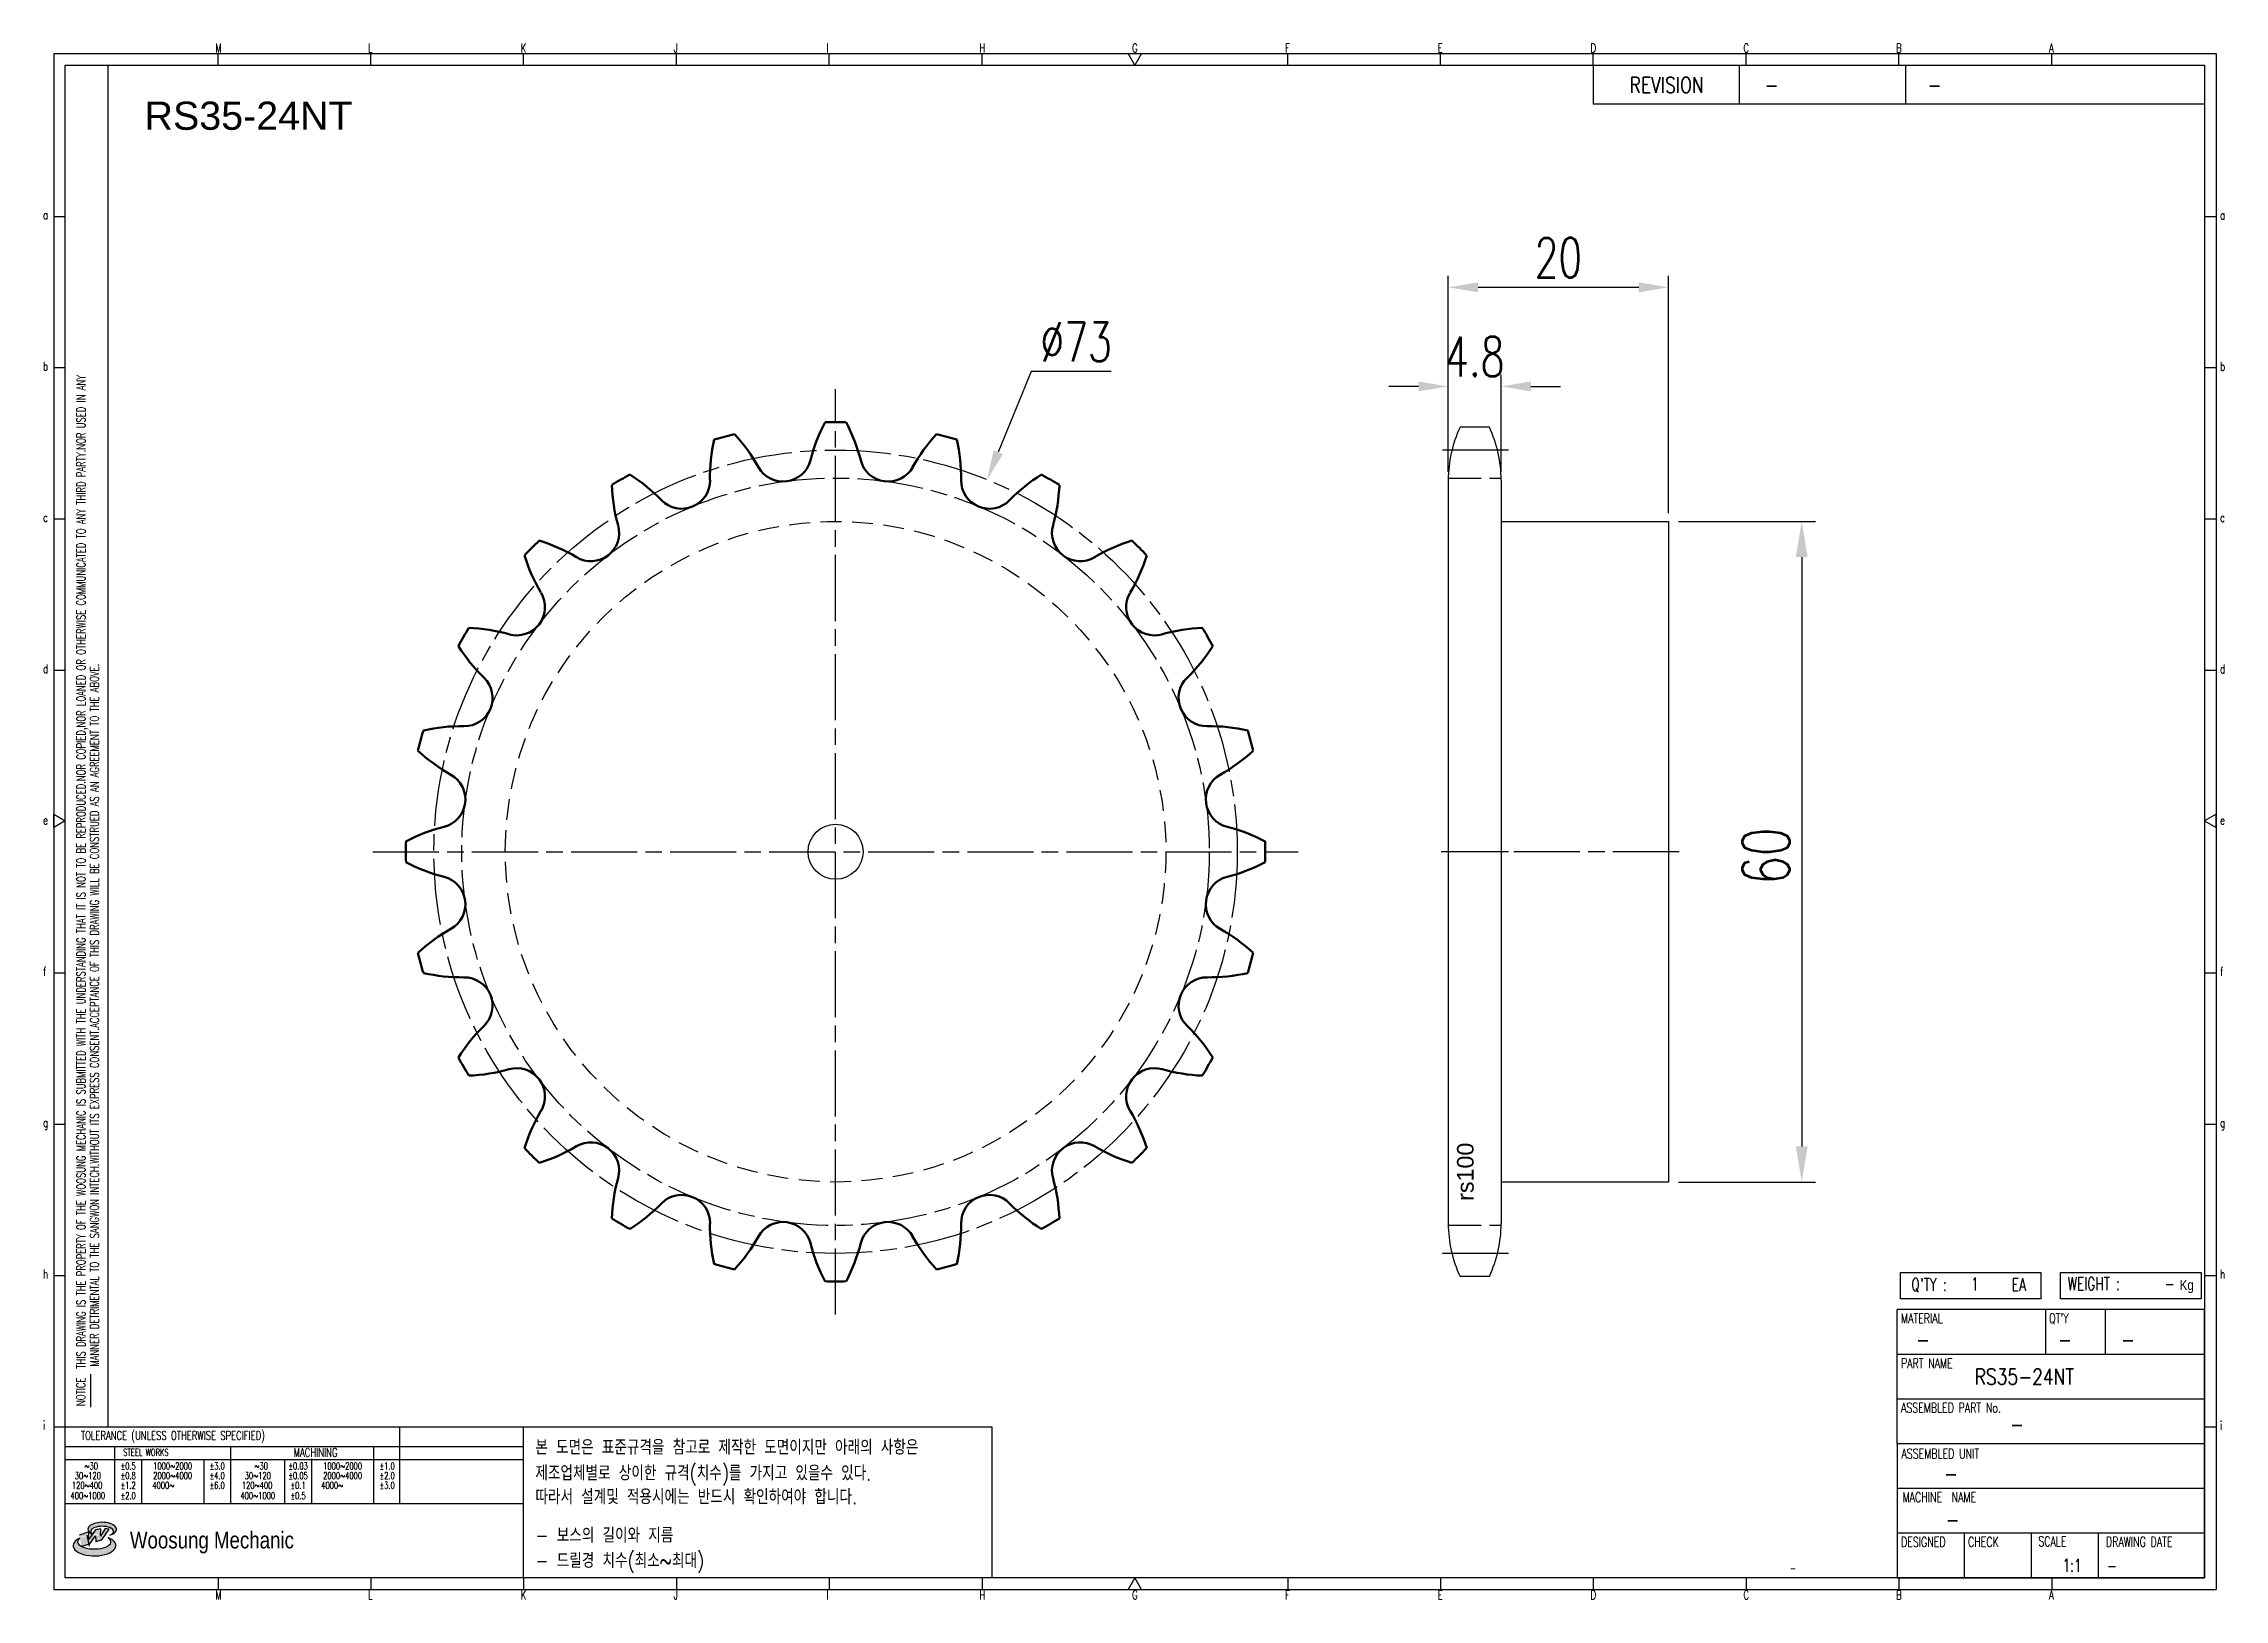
# Model space of a CAD drawing. Header units: millimetres. Extents: x -44811 to -44613, y 1097 to 1238.
import ezdxf
from ezdxf.enums import TextEntityAlignment as Align

# ---------------------------------------------------------------- set-up
doc = ezdxf.new("R2010")
doc.units = ezdxf.units.MM
for name, pattern in [('AM_ISO02W050', [7.5, 6, -1.5]), ('AM_ISO02W050x2', [3.75, 3, -0.75]), ('AM_ISO08W050', [18, 12, -1.5, 3, -1.5]), ('AM_ISO08W050x2', [9, 6, -0.75, 1.5, -0.75]), ('HIDDEN', [9.525, 6.35, -3.175])]:
    doc.linetypes.add(name, pattern=pattern)
for name, color, linetype, lineweight in [('AM_0N', 7, 'Continuous', 50), ('AM_3N', 6, 'AM_ISO02W050', 25), ('AM_7', 4, 'AM_ISO08W050', 25), ('AM_7N', 4, 'AM_ISO08W050', 25)]:
    doc.layers.add(name, color=color, linetype=linetype, lineweight=lineweight)
for name, color, linetype in [('HL', 2, 'HIDDEN'), ('S-DIM', 7, 'Continuous'), ('TITLE', 7, 'Continuous'), ('도면레이아웃', 7, 'Continuous')]:
    doc.layers.add(name, color=color, linetype=linetype)
doc.styles.add('HAN', font='ROMANS.shx', dxfattribs={"width": 0.7, "bigfont": 'whgtxt.shx'})
doc.styles.add('HKD_ST2', font='romans.shx', dxfattribs={"width": 0.7, "height": 4, "bigfont": '@extfont2.shx'})
doc.styles.add('HSG', font='SIMPLEX.shx', dxfattribs={"width": 0.7, "bigfont": 'HSG.shx'})
doc.styles.add('ROMANS', font='romans.shx', dxfattribs={"width": 0.7, "bigfont": 'whgtxt.shx'})
doc.styles.add('SLDTEXTSTYLE4', font='arial.ttf', dxfattribs={"width": 0.8})
doc.styles.get("Standard").update_dxf_attribs({"font": 'arial.ttf'})
doc.dimstyles.new('APP6', dxfattribs={"dimscale": 1.5, "dimtxt": 2.4, "dimasz": 1.8, "dimexe": 0.7, "dimexo": 0.5, "dimgap": 0.6, "dimtad": 1, "dimtoh": 1, "dimdec": 1, "dimrnd": 0.01, "dimzin": 9, "dimdsep": 46, "dimtxsty": 'HSG', "dimcen": 0, "dimclrd": 1, "dimclre": 1, "dimclrt": 256, "dimazin": 2, "dimtp": 1, "dimtm": 1, "dimtfac": 0.5, "dimtdec": 1, "dimtofl": 0, "dimtmove": 0, "dimatfit": 3, "dimfxl": 0, "dimtvp": 1, "dimtolj": 2, "dimlwd": -1, "dimlwe": -1, "dimarcsym": 0})
doc.dimstyles.new('APP8', dxfattribs={"dimscale": 1.8, "dimtxt": 2.4, "dimasz": 1.8, "dimexe": 0.7, "dimexo": 0.5, "dimgap": 0.6, "dimtad": 1, "dimtoh": 1, "dimdec": 1, "dimrnd": 0.01, "dimzin": 9, "dimdsep": 46, "dimtxsty": 'HSG', "dimcen": 0, "dimclrd": 1, "dimclre": 1, "dimclrt": 256, "dimazin": 2, "dimtp": 1, "dimtm": 1, "dimtfac": 0.5, "dimtdec": 1, "dimtofl": 0, "dimtmove": 0, "dimatfit": 3, "dimfxl": 0, "dimtvp": 1, "dimtolj": 2, "dimlwd": -1, "dimlwe": -1, "dimarcsym": 0})

# ---------------------------------------------------------------- blocks, each defined once
blk = doc.blocks.new('SUYWSHJH')
at = {"layer": '도면레이아웃'}
h = blk.add_hatch(color=10, dxfattribs=at)
h.paths.add_polyline_path([(1.544, 35.177), (1.554, 34.966), (1.779, 35.034), (2.054, 35.422), (1.908, 35.446), (1.728, 35.167), (1.741, 35.439), (1.547, 35.405), (1.292, 35.041), (1.295, 35.33), (0.943, 35.208), (1.03, 34.8), (1.336, 34.885)])
edge = h.paths.add_edge_path()
edge.add_ellipse((1.795, 35.421), major_axis=(-0.53, 0), ratio=0.487785, start_angle=122.36065, end_angle=403.39574)
edge.add_line((1.411, 35.244), (1.419, 35.261))
edge.add_ellipse((1.798, 35.344), major_axis=(-0.423, 0), ratio=0.444396, start_angle=131.58977, end_angle=386.19408, ccw=False)
edge = h.paths.add_edge_path()
edge.add_ellipse((1.512, 34.815), major_axis=(-0.793, 0), ratio=0.480113, start_angle=314.67633, end_angle=590.85213)
edge.add_ellipse((1.501, 34.958), major_axis=(-0.62, 0), ratio=0.43311, start_angle=331.7024, end_angle=574.42495, ccw=False)
for p, q in [((0, 90.118), (80.15, 90.118)), ((0, 90.118), (0, 33.191)), ((6.089, 89.693), (6.089, 90.118)), ((11.753, 89.693), (11.753, 90.118)), ((17.418, 89.693), (17.418, 90.118)), ((23.082, 89.693), (23.082, 90.118)), ((28.746, 89.693), (28.746, 90.118)), ((34.411, 89.693), (34.411, 90.118)), ((45.739, 89.693), (45.739, 90.118)), ((51.404, 89.693), (51.404, 90.118)), ((57.068, 89.693), (57.068, 90.118)), ((62.732, 89.693), (62.732, 90.118)), ((68.397, 89.693), (68.397, 90.118)), ((74.061, 89.693), (74.061, 90.118)), ((80.15, 90.118), (80.15, 33.191)), ((0, 84.085), (0.425, 84.085)), ((79.725, 84.085), (80.15, 84.085)), ((0, 78.478), (0.425, 78.478)), ((79.725, 78.478), (80.15, 78.478)), ((0, 72.87), (0.425, 72.87)), ((79.725, 72.87), (80.15, 72.87)), ((0, 67.262), (0.425, 67.262)), ((79.725, 67.262), (80.15, 67.262)), ((0, 56.047), (0.425, 56.047)), ((79.725, 56.047), (80.15, 56.047)), ((0, 50.439), (0.425, 50.439)), ((79.725, 50.439), (80.15, 50.439)), ((0, 44.832), (0.425, 44.832)), ((79.725, 44.832), (80.15, 44.832)), ((1.377, 39.947), (1.377, 41.174)), ((0, 39.224), (0.425, 39.224)), ((79.725, 39.224), (80.15, 39.224)), ((0, 33.191), (80.15, 33.191)), ((6.089, 33.616), (6.089, 33.191)), ((11.753, 33.616), (11.753, 33.191)), ((17.418, 33.616), (17.418, 33.191)), ((23.082, 33.616), (23.082, 33.191)), ((28.746, 33.616), (28.746, 33.191)), ((34.411, 33.616), (34.411, 33.191)), ((45.739, 33.616), (45.739, 33.191)), ((51.404, 33.616), (51.404, 33.191)), ((57.068, 33.616), (57.068, 33.191)), ((62.732, 33.616), (62.732, 33.191)), ((68.397, 33.616), (68.397, 33.191)), ((74.061, 33.616), (74.061, 33.191))]:
    blk.add_line(p, q)
at = {"color": 2}
for p, q in [((2.017, 39.224), (2.017, 89.693)), ((0.425, 39.224), (17.418, 39.224)), ((12.816, 39.224), (12.816, 36.382)), ((17.418, 33.616), (17.418, 39.224)), ((0.425, 38.487), (17.418, 38.487)), ((0.425, 38.012), (17.418, 38.012)), ((2.257, 38.487), (2.257, 36.382)), ((3.257, 38.012), (3.257, 36.382)), ((5.557, 38.012), (5.557, 36.382)), ((6.557, 38.5), (6.557, 36.382)), ((8.557, 38.012), (8.557, 36.382)), ((9.557, 38.026), (9.557, 36.382)), ((11.857, 38.487), (11.857, 36.382)), ((0.425, 36.382), (17.418, 36.382))]:
    blk.add_line(p, q, dxfattribs=at)
at = {"color": 6, "ltscale": 0.5}
for p, q in [((57.068, 89.693), (57.068, 88.246)), ((62.47, 89.693), (62.47, 88.246)), ((68.635, 89.693), (68.635, 88.246)), ((79.725, 88.246), (57.068, 88.246)), ((68.336, 38.59), (68.336, 43.563)), ((79.725, 43.563), (68.336, 43.563)), ((73.827, 43.563), (73.827, 41.905)), ((76.037, 43.563), (76.037, 41.905)), ((79.725, 38.59), (79.725, 43.563)), ((79.725, 41.905), (68.336, 41.905)), ((79.725, 40.248), (68.336, 40.248)), ((68.336, 38.59), (68.336, 33.616)), ((79.725, 38.59), (68.336, 38.59)), ((79.725, 33.616), (79.725, 38.59)), ((79.725, 36.932), (68.336, 36.932)), ((79.725, 35.274), (68.336, 35.274)), ((70.822, 33.616), (70.822, 35.274)), ((73.309, 33.616), (73.309, 35.274)), ((75.796, 33.616), (75.796, 35.274)), ((68.336, 33.616), (79.725, 33.616))]:
    blk.add_line(p, q, dxfattribs=at)
for points in [[(40.075, 89.693), (39.83, 90.118), (40.32, 90.118)], [(0.425, 89.693), (79.725, 89.693), (79.725, 33.616), (0.425, 33.616)], [(0.425, 61.679), (0, 61.433), (0, 61.924)], [(79.725, 61.679), (80.15, 61.433), (80.15, 61.924)], [(40.075, 33.616), (39.83, 33.191), (40.32, 33.191)]]:
    blk.add_lwpolyline(points, close=True)
at = {"layer": 'TITLE', "color": 20}
for p, q in [((68.449, 43.961), (68.449, 44.936)), ((68.449, 44.936), (73.654, 44.936)), ((73.654, 44.936), (73.654, 43.961)), ((74.39, 43.961), (74.39, 44.936)), ((74.39, 44.936), (79.595, 44.936)), ((79.595, 44.936), (79.595, 43.961)), ((73.654, 43.961), (68.449, 43.961)), ((79.595, 43.961), (74.39, 43.961))]:
    blk.add_line(p, q, dxfattribs=at)
at = {"layer": '도면레이아웃'}
for p, q in [((1.295, 35.33), (0.943, 35.208)), ((1.03, 34.8), (1.336, 34.885)), ((1.224, 35.208), (1.311, 34.8)), ((1.224, 35.208), (1.224, 35.208)), ((1.547, 35.405), (1.292, 35.041)), ((1.292, 35.041), (1.295, 35.33)), ((1.336, 34.885), (1.544, 35.177)), ((1.419, 35.261), (1.411, 35.244)), ((1.544, 35.177), (1.554, 34.966)), ((1.741, 35.439), (1.547, 35.405)), ((1.554, 34.966), (1.779, 35.034)), ((1.908, 35.446), (1.728, 35.167)), ((1.728, 35.167), (1.741, 35.439)), ((1.779, 35.034), (2.054, 35.422)), ((2.054, 35.422), (1.908, 35.446))]:
    blk.add_line(p, q, dxfattribs=at)
for centre, major_axis, ratio, start_param, end_param in [((1.795, 35.421), (-0.53, 0), 0.487785, 2.135596, 7.040584), ((1.512, 34.815), (-0.793, 0), 0.480113, 5.492138, 10.312315), ((1.501, 34.958), (-0.62, 0), 0.43311, 5.789299, 10.025607), ((1.798, 35.344), (-0.423, 0), 0.444396, 2.296675, 6.740358)]:
    blk.add_ellipse(centre, major_axis=major_axis, ratio=ratio, start_param=start_param, end_param=end_param, dxfattribs=at)
at = {"color": 4, "style": 'HKD_ST2', "width": 0.7}
for s, p in [('M', (5.988, 90.164)), ('L', (11.652, 90.164)), ('K', (17.316, 90.164)), ('J', (22.981, 90.164)), ('I', (28.645, 90.164)), ('H', (34.309, 90.164)), ('G', (39.974, 90.164)), ('F', (45.638, 90.164)), ('E', (51.302, 90.164)), ('D', (56.967, 90.164)), ('C', (62.631, 90.164)), ('B', (68.295, 90.164)), ('A', (73.96, 90.164)), ('a', (-0.395, 83.976)), ('a', (80.305, 83.97)), ('b', (-0.395, 78.368)), ('b', (80.305, 78.362)), ('c', (-0.395, 72.76)), ('c', (80.305, 72.754)), ('d', (-0.395, 67.153)), ('d', (80.305, 67.147)), ('e', (-0.395, 61.545)), ('e', (80.305, 61.539)), ('f', (-0.395, 55.937)), ('f', (80.305, 55.931)), ('g', (-0.395, 50.33)), ('g', (80.305, 50.324)), ('h', (-0.395, 44.722)), ('h', (80.305, 44.716)), ('i', (-0.395, 39.114)), ('i', (80.305, 39.108)), ('M', (5.988, 32.824)), ('L', (11.652, 32.824)), ('K', (17.316, 32.824)), ('J', (22.981, 32.824)), ('I', (28.645, 32.824)), ('H', (34.309, 32.824)), ('G', (39.974, 32.824)), ('F', (45.638, 32.824)), ('E', (51.302, 32.824)), ('D', (56.967, 32.824)), ('C', (62.631, 32.824)), ('B', (68.295, 32.824)), ('A', (73.96, 32.824))]:
    blk.add_text(s, height=0.326, dxfattribs=at).set_placement(p)
for s, height, style, width, p in [('REVISION', 0.5806, 'HAN', 0.8, (58.415, 88.664)), ('-', 0.581, 'HAN', 0.8, (63.426, 88.664)), ('-', 0.581, 'HAN', 0.8, (69.468, 88.664)), ("Q'TY : ", 0.4746, 'HKD_ST2', 0.7, (68.857, 44.253)), ('1', 0.475, 'HKD_ST2', 0.7, (71.071, 44.275)), ('EA', 0.4746, 'HKD_ST2', 0.7, (72.578, 44.253)), ('WEIGHT : ', 0.4746, 'HKD_ST2', 0.7, (74.65, 44.286)), ('-', 0.581, 'HAN', 0.8, (69.029, 42.157)), ('-', 0.581, 'HAN', 0.8, (74.289, 42.157)), ('-', 0.581, 'HAN', 0.8, (76.623, 42.157)), ('-', 0.581, 'HAN', 0.8, (72.515, 39.013)), ('-', 0.581, 'HAN', 0.8, (70.067, 37.189)), ('-', 0.581, 'HAN', 0.8, (70.126, 35.48)), ('1:1', 0.4746, 'HKD_ST2', 0.7, (74.458, 33.848)), ('-', 0.475, 'HKD_ST2', 0.7, (76.112, 33.837))]:
    blk.add_text(s, height=height, dxfattribs=dict(style=style, width=width)).set_placement(p)
at = {"color": 1, "style": 'HKD_ST2', "width": 0.7}
for s, p in [(' THIS DRAWING IS THE PROPERTY OF THE WOOSUNG MECHANIC IS SUBMITTED WITH THE UNDERSTANDING THAT IT IS NOT TO BE REPRODUCED.NOR COPIED,NOR LOANED OR OTHERWISE COMMUNICATED TO ANY THIRD PARTY.NOR USED IN ANY', (1.173, 41.217)), ('MANNER DETRIMENTAL TO THE SANGWON INTECH.WITHOUT ITS EXPRESS CONSENT.ACCEPTANCE OF THIS DRAWING WILL BE CONSTRUED AS AN AGREEMENT TO THE ABOVE.', (1.672, 41.447))]:
    blk.add_text(s, height=0.326266, rotation=90, dxfattribs=at).set_placement(p)
at = {"style": 'HKD_ST2', "width": 0.7}
blk.add_text('-', height=0.475, dxfattribs=at).set_placement((78.613, 44.286), align=Align.RIGHT)
at = {"color": 4, "style": 'HKD_ST2', "width": 0.7}
for s, height, p in [('MATERIAL', 0.3651, (68.474, 43.425)), ("QT'Y", 0.3651, (73.965, 43.425)), ('PART NAME', 0.3651, (68.474, 41.756)), ('ASSEMBLED PART No.', 0.36511, (68.474, 40.109)), ('ASSEMBLED UNIT', 0.36511, (68.49, 38.408)), ('MACHINE  NAME', 0.36511, (68.532, 36.794)), ('DESIGNED', 0.3651, (68.474, 35.136)), ('CHECK', 0.3651, (70.961, 35.136)), ('SCALE', 0.3651, (73.566, 35.153)), ('DRAWING DATE', 0.36511, (76.071, 35.141))]:
    blk.add_text(s, height=height, dxfattribs=at).set_placement(p, align=Align.TOP_LEFT)
at = {"style": 'HKD_ST2', "width": 0.7}
blk.add_text('NOTICE', height=0.3263, rotation=90, dxfattribs=at).set_placement((1.163, 39.988))
for s, height, style, width, p in [('TOLERANCE (UNLESS OTHERWISE SPECIFIED)', 0.32627, 'HKD_ST2', 0.7, (4.417, 38.896)), ('-', 0.326, 'ROMANS', 0.65, (64.469, 33.975))]:
    blk.add_text(s, height=height, dxfattribs=dict(style=style, width=width)).set_placement(p, align=Align.MIDDLE_CENTER)
at = {"color": 4, "style": 'HKD_ST2', "width": 0.7}
for s, height, p in [('STEEL WORKS', 0.26101, (3.416, 38.268)), ('MACHINING', 0.3263, (9.707, 38.27)), ('%%P0.5', 0.261, (2.757, 37.762)), ('%%P0.8', 0.261, (2.757, 37.411)), ('%%P3.0', 0.261, (6.057, 37.762)), ('%%P4.0', 0.261, (6.057, 37.411)), ('%%P0.03', 0.261, (9.057, 37.762)), ('%%P0.05', 0.261, (9.057, 37.411)), ('%%P1.0', 0.261, (12.357, 37.762)), ('%%P2.0', 0.261, (12.357, 37.411)), ('%%P1.2', 0.261, (2.757, 37.045)), ('%%P2.0', 0.261, (2.757, 36.67)), ('%%P6.0', 0.261, (6.057, 37.045)), ('%%P0.1', 0.261, (9.057, 37.045)), ('%%P0.5', 0.261, (9.057, 36.67)), ('%%P3.0', 0.261, (12.357, 37.045))]:
    blk.add_text(s, height=height, dxfattribs=at).set_placement(p, align=Align.MIDDLE)
for s, height, p in [('30%%126120', 0.261, (1.263, 37.411)), ('%%12630', 0.261, (1.389, 37.762)), ('2000%%1264000', 0.26101, (4.407, 37.411)), ('1000%%1262000', 0.26101, (4.407, 37.762)), ('30%%126120', 0.261, (7.563, 37.411)), ('%%12630', 0.261, (7.689, 37.762)), ('2000%%1264000', 0.26101, (10.707, 37.411)), ('1000%%1262000', 0.26101, (10.707, 37.762)), ('400%%1261000', 0.26101, (1.263, 36.67)), ('120%%126400', 0.26101, (1.237, 37.045)), ('4000%%126', 0.261, (4.061, 37.045)), ('400%%1261000', 0.26101, (7.563, 36.67)), ('120%%126400', 0.26101, (7.537, 37.045)), ('4000%%126', 0.261, (10.321, 37.045))]:
    blk.add_text(s, height=height, dxfattribs=at).set_placement(p, align=Align.MIDDLE_CENTER)
at = {"color": 1, "style": 'SLDTEXTSTYLE4', "width": 0.8}
blk.add_text('Woosung Mechanic', height=0.61957, dxfattribs=at).set_placement((2.822, 34.711))
at = {"layer": 'TITLE', "width": 0.8}
blk.add_text('Kg', height=0.3789, dxfattribs=at).set_placement((78.807, 44.286))
blk = doc.blocks.new('*D247')
at = {"layer": 'Defpoints', "color": 0, "transparency": 16777216}
for p in [(-44663.34, 1194.57), (-44663.34, 1134.57), (-44651.23, 1134.57)]:
    blk.add_point(p, dxfattribs=at)
at = {"layer": 'S-DIM', "color": 1, "transparency": 16777216}
for p, q in [((-44662.44, 1194.57), (-44649.97, 1194.57)), ((-44651.23, 1191.33), (-44651.23, 1137.81)), ((-44662.44, 1134.57), (-44649.97, 1134.57))]:
    blk.add_line(p, q, dxfattribs=at)
for points in [[(-44651.77, 1191.33), (-44650.69, 1191.33), (-44651.23, 1194.57)], [(-44651.77, 1137.81), (-44650.69, 1137.81), (-44651.23, 1134.57)]]:
    blk.add_solid(points, dxfattribs=at)
at = {"layer": 'S-DIM', "transparency": 16777216, "insert": (-44654.47, 1164.18), "char_height": 4.32, "attachment_point": 5, "rotation": 90, "style": 'HSG'}
blk.add_mtext('\\A2;60', dxfattribs=at)
blk = doc.blocks.new('*D248')
at = {"layer": 'Defpoints', "color": 0, "transparency": 16777216}
for p in [(-44678.54, 1206.84), (-44683.34, 1198.33), (-44678.54, 1198.33)]:
    blk.add_point(p, dxfattribs=at)
at = {"layer": 'S-DIM', "color": 1, "transparency": 16777216}
for p, q in [((-44686.04, 1206.84), (-44688.74, 1206.84)), ((-44683.34, 1199.08), (-44683.34, 1207.89)), ((-44678.54, 1199.08), (-44678.54, 1207.89)), ((-44675.84, 1206.84), (-44673.14, 1206.84))]:
    blk.add_line(p, q, dxfattribs=at)
for points in [[(-44686.04, 1207.29), (-44686.04, 1206.39), (-44683.34, 1206.84)], [(-44675.84, 1207.29), (-44675.84, 1206.39), (-44678.54, 1206.84)]]:
    blk.add_solid(points, dxfattribs=at)
at = {"layer": 'S-DIM', "transparency": 16777216, "insert": (-44680.94, 1209.54), "char_height": 3.6, "attachment_point": 5, "style": 'HSG'}
blk.add_mtext('\\A2;4.8', dxfattribs=at)
blk = doc.blocks.new('*D249')
at = {"layer": 'Defpoints', "color": 0, "transparency": 16777216}
for p in [(-44663.34, 1215.84), (-44683.34, 1198.33), (-44663.34, 1194.57)]:
    blk.add_point(p, dxfattribs=at)
at = {"layer": 'S-DIM', "color": 1, "transparency": 16777216}
for p, q in [((-44683.34, 1199.08), (-44683.34, 1216.89)), ((-44663.34, 1195.32), (-44663.34, 1216.89)), ((-44680.64, 1215.84), (-44666.04, 1215.84))]:
    blk.add_line(p, q, dxfattribs=at)
for points in [[(-44680.64, 1216.29), (-44680.64, 1215.39), (-44683.34, 1215.84)], [(-44666.04, 1216.29), (-44666.04, 1215.39), (-44663.34, 1215.84)]]:
    blk.add_solid(points, dxfattribs=at)
at = {"layer": 'S-DIM', "transparency": 16777216, "insert": (-44673.34, 1218.54), "char_height": 3.6, "attachment_point": 5, "style": 'HSG'}
blk.add_mtext('\\A2;20', dxfattribs=at)
blk = doc.blocks.new('*D250')
at = {"layer": 'Defpoints', "color": 0, "transparency": 16777216}
for p in [(-44725.24, 1198.36), (-44752.76, 1130.77)]:
    blk.add_point(p, dxfattribs=at)
at = {"layer": 'S-DIM', "color": 1, "transparency": 16777216}
for p, q in [((-44721.23, 1208.19), (-44724.22, 1200.86)), ((-44713.97, 1208.19), (-44721.23, 1208.19))]:
    blk.add_line(p, q, dxfattribs=at)
blk.add_solid([(-44724.64, 1201.03), (-44723.8, 1200.69), (-44725.24, 1198.36)], dxfattribs=at)
at = {"layer": 'S-DIM', "transparency": 16777216, "insert": (-44717.15, 1210.89), "char_height": 3.6, "attachment_point": 5, "style": 'HSG'}
blk.add_mtext('\\A2;∅73', dxfattribs=at)

msp = doc.modelspace()

# ---------------------------------------------------------------- linework, layer by layer
for p, q in [((-44679.61, 1203.13), (-44682.27, 1203.13)), ((-44683.34, 1198.33), (-44683.34, 1130.8)), ((-44678.54, 1198.33), (-44678.54, 1130.8)), ((-44679.61, 1126), (-44682.27, 1126))]:
    msp.add_line(p, q)
msp.add_lwpolyline([(-44678.54, 1194.57), (-44663.34, 1194.57), (-44663.34, 1134.57), (-44678.54, 1134.57)])
at = {"color": 4}
msp.add_lwpolyline([(-44767.34, 1112.34), (-44724.79, 1112.34), (-44724.79, 1098.6), (-44767.34, 1098.6)], close=True, dxfattribs=at)
msp.add_circle((-44739, 1164.57), 2.5)
for centre, start, end in [((-44672.04, 1198.33), 154.8633, 180), ((-44689.84, 1198.33), 0, 25.1367), ((-44672.04, 1130.8), 180, 205.1367), ((-44689.84, 1130.8), 334.8633, 0)]:
    msp.add_arc(centre, 11.3, start, end)
at = {"layer": 'AM_0N'}
for centre, radius, start, end in [((-44739, 1164.57), 39.03, 103.6093, 106.3907), ((-44759.81, 1191.73), 15.85, 29.375, 42.8025), ((-44725.93, 1196.19), 15.85, 152.1975, 165.625), ((-44739, 1164.57), 39.03, 88.6093, 91.3907), ((-44752.07, 1196.19), 15.85, 14.375, 27.8025), ((-44718.19, 1191.73), 15.85, 137.1975, 150.625), ((-44739, 1164.57), 39.03, 73.6093, 76.3907), ((-44734.56, 1198.5), 15.85, 167.1975, 180.625), ((-44743.44, 1198.5), 15.85, 359.375, 12.8025), ((-44739, 1164.57), 39.03, 118.6093, 121.3907), ((-44766.14, 1185.42), 15.85, 44.375, 57.8025), ((-44743.77, 1200.77), 2.57, 209.375, 345.625), ((-44734.23, 1200.77), 2.57, 194.375, 330.625), ((-44711.86, 1185.42), 15.85, 122.1975, 135.625), ((-44739, 1164.57), 39.03, 58.6093, 61.3907), ((-44743.49, 1198.49), 15.85, 182.1975, 195.625), ((-44752.97, 1198.3), 2.57, 224.375, 0.625), ((-44725.03, 1198.3), 2.57, 179.375, 315.625), ((-44734.51, 1198.49), 15.85, 344.375, 357.8025), ((-44739, 1164.57), 39.03, 133.6093, 136.3907), ((-44770.61, 1177.69), 15.85, 59.375, 72.8025), ((-44761.23, 1193.53), 2.57, 239.375, 15.625), ((-44716.77, 1193.53), 2.57, 164.375, 300.625), ((-44707.39, 1177.69), 15.85, 107.1975, 120.625), ((-44739, 1164.57), 39.03, 43.6093, 46.3907), ((-44752.12, 1196.18), 15.85, 197.1975, 210.625), ((-44725.88, 1196.18), 15.85, 329.375, 342.8025), ((-44767.97, 1186.79), 2.57, 254.375, 30.625), ((-44710.03, 1186.79), 2.57, 149.375, 285.625), ((-44739, 1164.57), 39.03, 148.6093, 151.3907), ((-44772.93, 1169.06), 15.85, 74.375, 87.8025), ((-44705.07, 1169.06), 15.85, 92.1975, 105.625), ((-44739, 1164.57), 39.03, 28.6093, 31.3907), ((-44759.85, 1191.7), 15.85, 212.1975, 225.625), ((-44718.15, 1191.7), 15.85, 314.375, 327.8025), ((-44772.73, 1178.54), 2.57, 269.375, 45.625), ((-44705.27, 1178.54), 2.57, 134.375, 270.625), ((-44739, 1164.57), 39.03, 163.6093, 166.3907), ((-44772.93, 1160.13), 15.85, 89.375, 102.8025), ((-44705.07, 1160.13), 15.85, 77.1975, 90.625), ((-44739, 1164.57), 39.03, 13.6093, 16.3907), ((-44766.17, 1185.38), 15.85, 227.1975, 240.625), ((-44711.83, 1185.38), 15.85, 299.375, 312.8025), ((-44775.2, 1169.33), 2.57, 284.375, 60.625), ((-44702.8, 1169.33), 2.57, 119.375, 255.625), ((-44770.63, 1151.49), 15.85, 104.375, 117.8025), ((-44707.37, 1151.49), 15.85, 62.1975, 75.625), ((-44739, 1164.57), 39.03, 178.6093, 181.3907), ((-44739, 1164.57), 39.03, 358.6093, 1.3907), ((-44770.63, 1177.64), 15.85, 242.1975, 255.625), ((-44707.37, 1177.64), 15.85, 284.375, 297.8025), ((-44775.2, 1159.8), 2.57, 299.375, 75.625), ((-44702.8, 1159.8), 2.57, 104.375, 240.625), ((-44766.17, 1143.75), 15.85, 119.375, 132.8025), ((-44711.83, 1143.75), 15.85, 47.1975, 60.625), ((-44739, 1164.57), 39.03, 193.6093, 196.3907), ((-44739, 1164.57), 39.03, 343.6093, 346.3907), ((-44772.93, 1169.01), 15.85, 257.1975, 270.625), ((-44772.73, 1150.59), 2.57, 314.375, 90.625), ((-44705.27, 1150.59), 2.57, 89.375, 225.625), ((-44705.07, 1169.01), 15.85, 269.375, 282.8025), ((-44759.85, 1137.43), 15.85, 134.375, 147.8025), ((-44718.15, 1137.43), 15.85, 32.1975, 45.625), ((-44739, 1164.57), 39.03, 208.6093, 211.3907), ((-44739, 1164.57), 39.03, 328.6093, 331.3907), ((-44772.93, 1160.07), 15.85, 272.1975, 285.625), ((-44767.97, 1142.34), 2.57, 329.375, 105.625), ((-44710.03, 1142.34), 2.57, 74.375, 210.625), ((-44705.07, 1160.07), 15.85, 254.375, 267.8025), ((-44752.12, 1132.96), 15.85, 149.375, 162.8025), ((-44725.88, 1132.96), 15.85, 17.1975, 30.625), ((-44739, 1164.57), 39.03, 223.6093, 226.3907), ((-44770.61, 1151.45), 15.85, 287.1975, 300.625), ((-44761.23, 1135.6), 2.57, 344.375, 120.625), ((-44716.77, 1135.6), 2.57, 59.375, 195.625), ((-44707.39, 1151.45), 15.85, 239.375, 252.8025), ((-44739, 1164.57), 39.03, 313.6093, 316.3907), ((-44743.49, 1130.64), 15.85, 164.375, 177.8025), ((-44752.97, 1130.83), 2.57, 359.375, 135.625), ((-44725.03, 1130.83), 2.57, 44.375, 180.625), ((-44734.51, 1130.64), 15.85, 2.1975, 15.625), ((-44739, 1164.57), 39.03, 238.6093, 241.3907), ((-44766.14, 1143.71), 15.85, 302.1975, 315.625), ((-44711.86, 1143.71), 15.85, 224.375, 237.8025), ((-44739, 1164.57), 39.03, 298.6093, 301.3907), ((-44734.56, 1130.63), 15.85, 179.375, 192.8025), ((-44759.81, 1137.4), 15.85, 317.1975, 330.625), ((-44743.77, 1128.37), 2.57, 14.375, 150.625), ((-44734.23, 1128.37), 2.57, 29.375, 165.625), ((-44718.19, 1137.4), 15.85, 209.375, 222.8025), ((-44743.44, 1130.63), 15.85, 347.1975, 0.625), ((-44725.93, 1132.94), 15.85, 194.375, 207.8025), ((-44752.07, 1132.94), 15.85, 332.1975, 345.625), ((-44739, 1164.57), 39.03, 253.6093, 256.3907), ((-44739, 1164.57), 39.03, 268.6093, 271.3907), ((-44739, 1164.57), 39.03, 283.6093, 286.3907)]:
    msp.add_arc(centre, radius, start, end, dxfattribs=at)
at = {"layer": 'AM_3N', "linetype": 'AM_ISO02W050x2'}
for p, q in [((-44683.34, 1198.49), (-44678.54, 1198.49)), ((-44683.34, 1130.65), (-44678.54, 1130.65))]:
    msp.add_line(p, q, dxfattribs=at)
at = {"layer": 'AM_7', "linetype": 'AM_ISO08W050x2'}
for p, q in [((-44677.88, 1201.05), (-44684, 1201.05)), ((-44677.88, 1164.57), (-44684, 1164.57)), ((-44662.38, 1164.57), (-44684, 1164.57)), ((-44677.88, 1128.08), (-44684, 1128.08))]:
    msp.add_line(p, q, dxfattribs=at)
for radius in [36.49, 33.95]:
    msp.add_circle((-44739, 1164.57), radius, dxfattribs=at)
at = {"layer": 'AM_7N', "linetype": 'AM_ISO08W050x2'}
for p, q in [((-44739, 1122.53), (-44739, 1206.6)), ((-44781.03, 1164.57), (-44696.97, 1164.57))]:
    msp.add_line(p, q, dxfattribs=at)
at = {"layer": 'HL', "ltscale": 0.3}
msp.add_circle((-44739, 1164.57), 30, dxfattribs=at)

# ---------------------------------------------------------------- block references
at = {"xscale": 2.450664425596908, "yscale": 2.450664425596908, "zscale": 2.450664425596908}
msp.add_blockref('SUYWSHJH', (-44810.02, 1016.22), dxfattribs=at)

# ---------------------------------------------------------------- texts
at = {"color": 2}
msp.add_text('RS35-24NT', height=2.561, dxfattribs=at).set_placement((-44801.77, 1230.15))
at = {"style": 'HAN', "width": 0.8}
msp.add_text('RS35-24NT', height=1.423, dxfattribs=at).set_placement((-44635.52, 1116.17))
at = {"color": 4, "style": 'HAN', "width": 0.8}
for s, p in [('본 도면은 표준규격을 참고로 제작한 도면이지만 아래의 사항은', (-44766.27, 1109.8)), ('제조업체별로 상이한 규격(치수)를 가지고 있을수 있다.', (-44766.27, 1107.46)), ('따라서 설계및 적용시에는 반드시 확인하여야 합니다.', (-44766.27, 1105.3)), ('- 보스의 길이와 지름', (-44766.27, 1101.81)), ('- 드릴경 치수(최소~최대)', (-44766.27, 1099.51))]:
    msp.add_text(s, height=1.3463, dxfattribs=at).set_placement(p)
at = {"insert": (-44682.55, 1132.86), "char_height": 1.512, "width": 6.5009, "attachment_point": 1, "rotation": 90}
msp.add_mtext('rs100', dxfattribs=at)

# ---------------------------------------------------------------- dimensions: what is measured, and where the dimension line sits
at = {"layer": 'S-DIM'}
dim = msp.add_linear_dim(base=(-44663.34, 1215.84), p1=(-44683.34, 1198.33), p2=(-44663.34, 1194.57), dimstyle='APP6', dxfattribs=at)
dim.commit()
dim.dimension.update_dxf_attribs({"geometry": '*D249', "text_midpoint": (-44673.34, 1218.54)})
dim = msp.add_diameter_dim_2p(p1=(-44752.76, 1130.77), p2=(-44725.24, 1198.36), dimstyle='APP6', dxfattribs=at)
dim.commit()
dim.dimension.update_dxf_attribs({"geometry": '*D250', "text_midpoint": (-44717.15, 1208.19), "dimtype": 163})
dim = msp.add_linear_dim(base=(-44678.54, 1206.84), p1=(-44683.34, 1198.33), p2=(-44678.54, 1198.33), dimstyle='APP6', dxfattribs=at)
dim.commit()
dim.dimension.update_dxf_attribs({"geometry": '*D248', "text_midpoint": (-44680.94, 1206.84), "dimtype": 160})
dim = msp.add_linear_dim(base=(-44651.23, 1134.57), p1=(-44663.34, 1194.57), p2=(-44663.34, 1134.57), angle=90, dimstyle='APP8', dxfattribs=at)
dim.commit()
dim.dimension.update_dxf_attribs({"geometry": '*D247', "text_midpoint": (-44651.23, 1164.18), "dimtype": 160})

doc.saveas('drawing.dxf')
